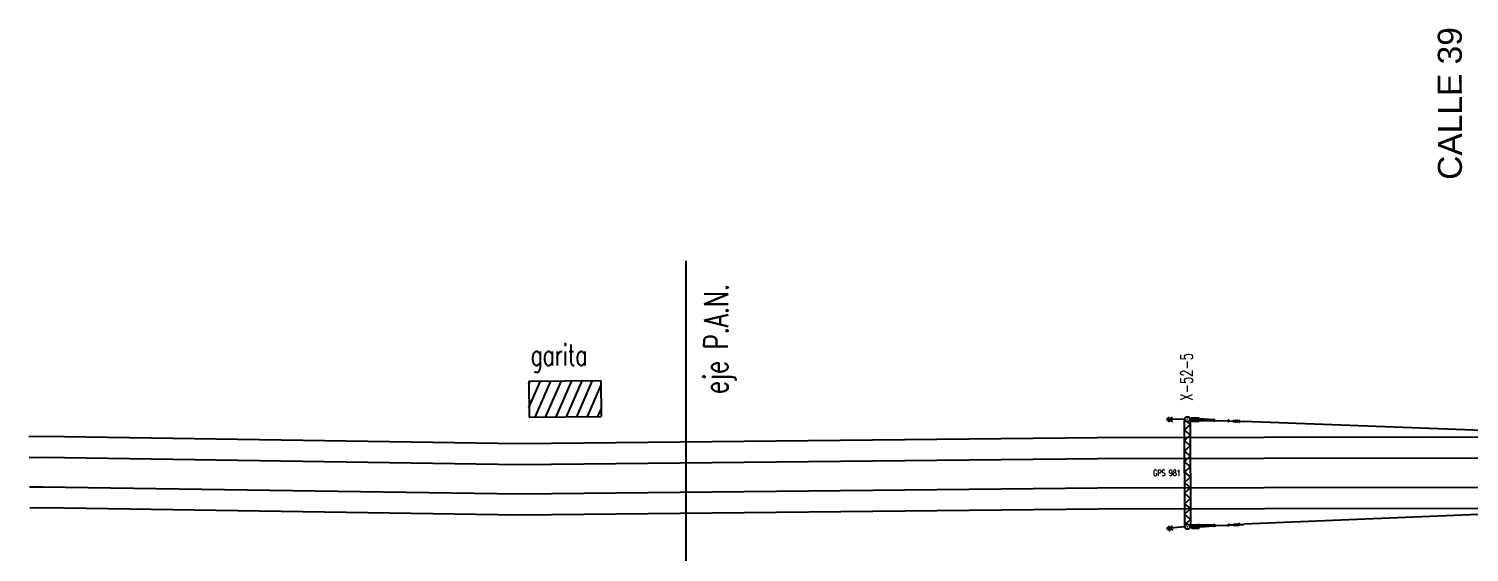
# Model space of a CAD drawing. Header units: millimetres. Extents: x 2669 to 3716, y 1967 to 2664.
# Drawn here: x 2669.4 to 2789.5, y 2179.6 to 2223.3 of the extents above; entities that cross this region are included whole.
import ezdxf

# ---------------------------------------------------------------- set-up
doc = ezdxf.new("R2010")
doc.units = ezdxf.units.MM
doc.layers.add('01 Textos', color=7, linetype='Continuous', lineweight=15)
for name, color, linetype in [('postes catenaria', 4, 'Continuous'), ('Textos catenaria', 7, 'Continuous'), ('Unknown_Line_Type', 7, 'Continuous')]:
    doc.layers.add(name, color=color, linetype=linetype)
doc.styles.add('ROMANS', font='arial.ttf', dxfattribs={"width": 0.7})
doc.styles.add('SIMPLEX', font='simplex.shx', dxfattribs={"width": 0.75})

# ---------------------------------------------------------------- blocks, each defined once
blk = doc.blocks.new('balanceador de contrapesos')
at = {"color": 3}
for p, q in [((0.21, 0), (0.23, 0)), ((0.26, 0.03), (0.23, 0)), ((0.23, 0), (0.26, -0.03)), ((0.26, 0.05), (0.26, -0.05)), ((0.26, 0.05), (0.55, 0.05)), ((0.35, 0.14), (0.28, 0.05)), ((0.31, 0.05), (0.31, -0.05)), ((0.35, 0.14), (0.93, 0.15)), ((0.35, 0.14), (0.35, 0.05)), ((0.35, 0.05), (0.48, 0.13)), ((0.48, 0.13), (0.53, 0.13)), ((0.55, 0.05), (0.55, -0.05)), ((0.6, 0.04), (0.6, -0.04)), ((0.6, 0.04), (1.26, 0.04)), ((0.6, 0), (1.26, 0)), ((0.86, 0.11), (0.86, 0.04)), ((0.86, 0.11), (1, 0.11)), ((0.86, 0.1), (1, 0.06)), ((0.93, 0.19), (0.93, -0.19)), ((1, 0.11), (1, 0.04)), ((2.23, 0.05), (1, 0.09)), ((1.26, 0.04), (1.26, -0.04)), ((2.21, 0.04), (2.21, -0.04)), ((2.25, 0.04), (2.25, -0.04)), ((2.25, 0.02), (2.36, 0.02)), ((2.32, 0.02), (2.36, 0.02)), ((2.32, 0.02), (2.32, -0.02)), ((2.34, 0), (3.35, 0)), ((2.35, 0.03), (2.35, -0.03)), ((2.36, 0.02), (2.36, 0.02)), ((3.35, 0.01), (3.38, 0.01)), ((3.4, 0.03), (3.43, 0.03)), ((3.48, 0.06), (3.48, -0.06)), ((3.5, 0), (3.48, 0)), ((3.49, 0.01), (3.5, 0.01)), ((3.5, 0.01), (3.5, 0)), ((3.5, 0), (3.8, 0)), ((3.5, -0.01), (3.5, 0)), ((3.79, 0.01), (3.82, 0.01)), ((3.85, 0.03), (3.88, 0.03)), ((3.93, 0.06), (3.93, -0.06)), ((3.94, 0), (3.93, 0)), ((3.94, 0.01), (3.97, 0.01)), ((3.99, 0.03), (4.02, 0.03)), ((4.07, 0.06), (4.07, -0.06)), ((4.09, 0), (4.07, 0)), ((4.08, 0.01), (4.12, 0.01)), ((4.14, 0.03), (4.17, 0.03)), ((4.22, 0.06), (4.22, -0.06)), ((4.23, 0), (4.22, 0)), ((4.23, 0.01), (4.26, 0.01)), ((4.28, 0.03), (4.31, 0.03)), ((4.36, 0.06), (4.36, -0.06)), ((4.38, 0), (4.36, 0)), ((4.38, 0.01), (4.38, 0.01)), ((4.38, 0.01), (4.38, -0.01)), ((4.39, 0.01), (4.38, 0.01)), ((4.38, 0), (4.68, 0)), ((4.68, 0.01), (4.68, 0.01)), ((4.68, 0.01), (4.68, -0.01)), ((4.68, 0), (4.7, 0)), ((0.26, -0.05), (0.55, -0.05)), ((0.28, -0.05), (0.35, -0.14)), ((0.35, -0.05), (0.35, -0.14)), ((0.35, -0.05), (0.48, -0.13)), ((0.35, -0.14), (0.93, -0.15)), ((0.48, -0.13), (0.53, -0.13)), ((0.6, -0.04), (1.26, -0.04)), ((0.86, -0.04), (0.86, -0.11)), ((0.86, -0.1), (1, -0.06)), ((0.86, -0.11), (1, -0.11)), ((1, -0.04), (1, -0.11)), ((2.23, -0.05), (1, -0.09)), ((2.25, -0.02), (2.36, -0.02)), ((2.32, -0.02), (2.36, -0.02)), ((2.36, -0.02), (2.36, -0.02)), ((3.35, -0.01), (3.38, -0.01)), ((3.4, -0.03), (3.43, -0.03)), ((3.49, -0.01), (3.5, -0.01)), ((3.79, -0.01), (3.82, -0.01)), ((3.85, -0.03), (3.88, -0.03)), ((3.94, -0.01), (3.97, -0.01)), ((3.99, -0.03), (4.02, -0.03)), ((4.08, -0.01), (4.12, -0.01)), ((4.14, -0.03), (4.17, -0.03)), ((4.23, -0.01), (4.26, -0.01)), ((4.28, -0.03), (4.31, -0.03)), ((4.38, -0.01), (4.38, -0.01)), ((4.39, -0.01), (4.38, -0.01)), ((4.68, -0.01), (4.68, -0.01))]:
    blk.add_line(p, q, dxfattribs=at)
for points in [[(0.48, 0.12), (0.53, 0.12), (0.53, 0.06), (0.48, 0.06)], [(0.48, -0.12), (0.53, -0.12), (0.53, -0.06), (0.48, -0.06)]]:
    blk.add_lwpolyline(points, close=True, dxfattribs=at)
blk.add_circle((0, 0), 0.00196, dxfattribs=at)
for centre, radius, start, end in [((2.23, 0.04), 0.024, 0, 180), ((3.42, 0), 0.038, 114.8234, 176.745), ((3.49, 0), 0.0739, 135.7092, 176.4518), ((3.49, 0), 0.0672, 96.0093, 133.3639), ((3.86, 0), 0.038, 114.8234, 176.745), ((3.94, 0), 0.0739, 135.7092, 176.4518), ((3.93, 0), 0.0672, 96.0093, 133.3639), ((4.01, 0), 0.038, 114.8234, 176.745), ((4.09, 0), 0.0739, 135.7092, 176.4518), ((4.08, 0), 0.0672, 96.0093, 133.3639), ((4.15, 0), 0.038, 114.8234, 176.745), ((4.23, 0), 0.0739, 135.7092, 176.4518), ((4.23, 0), 0.0672, 96.0093, 133.3639), ((4.3, 0), 0.038, 114.8234, 176.745), ((4.38, 0), 0.0739, 135.7092, 176.4518), ((4.37, 0), 0.0672, 96.0093, 133.3639), ((2.23, -0.04), 0.024, 180, 0), ((3.42, 0), 0.038, 183.255, 245.1766), ((3.49, 0), 0.0739, 183.5482, 224.2908), ((3.49, 0), 0.0672, 226.6361, 263.9907), ((3.86, 0), 0.038, 183.255, 245.1766), ((3.94, 0), 0.0739, 183.5482, 224.2908), ((3.93, 0), 0.0672, 226.6361, 263.9907), ((4.01, 0), 0.038, 183.255, 245.1766), ((4.09, 0), 0.0739, 183.5482, 224.2908), ((4.08, 0), 0.0672, 226.6361, 263.9907), ((4.15, 0), 0.038, 183.255, 245.1766), ((4.23, 0), 0.0739, 183.5482, 224.2908), ((4.23, 0), 0.0672, 226.6361, 263.9907), ((4.3, 0), 0.038, 183.255, 245.1766), ((4.38, 0), 0.0739, 183.5482, 224.2908), ((4.37, 0), 0.0672, 226.6361, 263.9907)]:
    blk.add_arc(centre, radius, start, end, dxfattribs=at)

msp = doc.modelspace()

# ---------------------------------------------------------------- hatches: boundary and pattern name
h = msp.add_hatch()
h.set_pattern_fill('ANSI31', color=256, scale=0.25, angle=381.5466, style=0)
h.set_pattern_definition([(66.5465853, (-25426.9029, -38815.29635), (-0.728173535, 0.315915124), [])])
h.paths.add_polyline_path([(2717.12, 2190.93), (2717.09, 2193.93), (2711.09, 2193.86), (2711.12, 2190.86)])

# ---------------------------------------------------------------- linework, layer by layer
for p, q in [((2724.19, 2203.9), (2724.16, 2167.76)), ((2711.09, 2193.86), (2717.09, 2193.93)), ((2711.09, 2193.86), (2711.12, 2190.86)), ((2717.09, 2193.93), (2717.12, 2190.93)), ((2711.12, 2190.86), (2717.12, 2190.93))]:
    msp.add_line(p, q)
at = {"color": 4}
for p, q in [((2765.71, 2190.69), (2765.74, 2181.73)), ((2765.71, 2190.69), (2765.75, 2190.69)), ((2765.71, 2190.69), (2765.75, 2190.66)), ((2765.95, 2190.48), (2766.21, 2190.25)), ((2766.17, 2190.69), (2766.2, 2190.69)), ((2766.2, 2190.69), (2766.23, 2181.73)), ((2765.72, 2189.81), (2766.21, 2190.25)), ((2765.72, 2189.81), (2766.21, 2189.37)), ((2765.72, 2188.93), (2766.21, 2189.37)), ((2765.72, 2188.93), (2766.21, 2188.49)), ((2765.72, 2188.05), (2766.21, 2188.49)), ((2765.72, 2188.05), (2766.21, 2187.61)), ((2765.72, 2187.17), (2766.21, 2187.61)), ((2765.72, 2187.17), (2766.21, 2186.73)), ((2765.73, 2186.29), (2766.21, 2186.73)), ((2765.73, 2186.29), (2766.22, 2185.85)), ((2765.73, 2185.41), (2766.22, 2185.85)), ((2765.73, 2185.41), (2766.22, 2184.97)), ((2765.73, 2184.53), (2766.22, 2184.97)), ((2765.73, 2184.53), (2766.22, 2184.09)), ((2765.73, 2183.65), (2766.22, 2184.09)), ((2765.73, 2183.65), (2766.22, 2183.21)), ((2765.73, 2182.77), (2766.22, 2183.21)), ((2765.73, 2182.77), (2766.23, 2182.33)), ((2765.74, 2181.89), (2766.23, 2182.33)), ((2765.74, 2181.73), (2765.77, 2181.73)), ((2766.19, 2181.73), (2766.23, 2181.73))]:
    msp.add_line(p, q, dxfattribs=at)
at = {"color": 1}
for points in [[(2826.87, 2188.41), (2825.99, 2188.42), (2770.65, 2190.51)], [(2826.83, 2184.21), (2825.95, 2184.22), (2770.67, 2181.93)]]:
    msp.add_lwpolyline(points, dxfattribs=at)
at = {"color": 4}
for centre in [(2765.96, 2190.69), (2765.98, 2181.73)]:
    msp.add_circle(centre, 0.21, dxfattribs=at)
at = {"layer": 'postes catenaria', "color": 7}
for p, q in [((2764.24, 2190.67), (2764.48, 2190.86)), ((2765.75, 2190.69), (2764.24, 2190.67)), ((2764.24, 2190.67), (2764.48, 2190.48)), ((2764.49, 2190.67), (2764.73, 2190.87)), ((2764.49, 2190.67), (2764.73, 2190.49)), ((2764.27, 2181.58), (2764.49, 2181.79)), ((2765.77, 2181.71), (2764.27, 2181.58)), ((2764.27, 2181.58), (2764.53, 2181.41)), ((2764.52, 2181.6), (2764.74, 2181.81)), ((2764.52, 2181.6), (2764.77, 2181.43))]:
    msp.add_line(p, q, dxfattribs=at)
at = {"layer": 'Unknown_Line_Type', "color": 8}
for points in [[(2669.43, 2189.25), (2670.6, 2189.27), (2710.32, 2188.66), (2758.46, 2189.16), (2786.3, 2189.23), (2815.75, 2189.13), (2843.53, 2188.87), (2852.08, 2188.77)], [(2669.46, 2187.51), (2670.6, 2187.53), (2710.32, 2186.92), (2758.47, 2187.42), (2786.3, 2187.49), (2815.74, 2187.39), (2843.51, 2187.13), (2852.08, 2187.03)], [(2669.49, 2185.05), (2670.6, 2185.07), (2710.31, 2184.46), (2758.49, 2184.96), (2786.29, 2185.03), (2815.72, 2184.93), (2843.48, 2184.67), (2852.07, 2184.57)], [(2669.51, 2183.31), (2670.6, 2183.33), (2710.31, 2182.72), (2758.5, 2183.22), (2786.29, 2183.29), (2815.71, 2183.19), (2843.47, 2182.93), (2852.07, 2182.83)]]:
    msp.add_lwpolyline(points, dxfattribs=at)

# ---------------------------------------------------------------- block references
for p, rotation in [((2765.96, 2190.69), 357.8273036040138), ((2765.98, 2181.73), 2.370463222237512)]:
    msp.add_blockref('balanceador de contrapesos', p, dxfattribs=dict(rotation=rotation))

# ---------------------------------------------------------------- texts
at = {"layer": '01 Textos', "style": 'ROMANS'}
msp.add_text('CALLE 39', height=2, rotation=90.061, dxfattribs=at).set_placement((2788.85, 2210.67))
at = {"layer": 'Textos catenaria', "style": 'SIMPLEX', "width": 0.7}
for s, height, rotation, p in [('eje P.A.N.', 2, 89.7912, (2727.68, 2192.8)), ('garita', 1.75, 359.9456, (2711.25, 2195.19)), ('X-52-5', 1, 89.9866, (2766.41, 2192.26))]:
    msp.add_text(s, height=height, rotation=rotation, dxfattribs=at).set_placement(p)
msp.add_text('GPS 981', height=0.5, dxfattribs=at).set_placement((2763.12, 2185.97))

doc.saveas('drawing.dxf')
